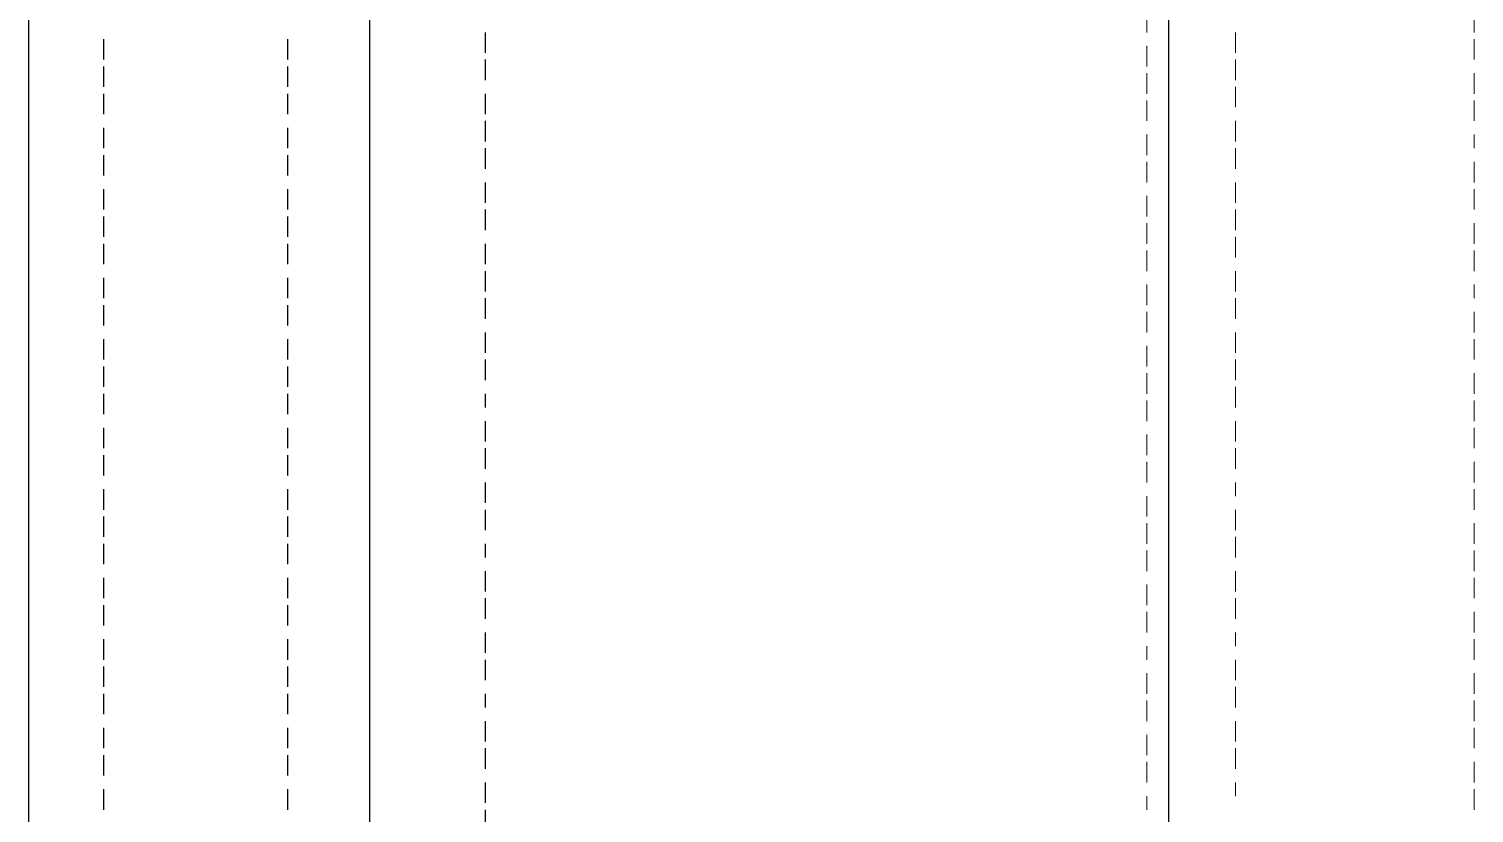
# Model space of a CAD drawing. Header units: millimetres. Extents: x 42 to 552, y 43 to 535.
# Drawn here: x 474.8864 to 475.1577, y 495.5954 to 495.7425 of the extents above; entities that cross this region are included whole.
import ezdxf

# ---------------------------------------------------------------- set-up
doc = ezdxf.new("R2010")
doc.units = ezdxf.units.MM
doc.header["$LTSCALE"] = 0.75
doc.header["$MEASUREMENT"] = 0
for name, color, linetype in [('PDF_0', 7, 'Continuous'), ('PDF_POSTE', 7, 'Continuous'), ('PENA_05', 5, 'Continuous')]:
    doc.layers.add(name, color=color, linetype=linetype)

msp = doc.modelspace()

# ---------------------------------------------------------------- linework, layer by layer
at = {"layer": 'PDF_0', "lineweight": 18}
for points in [[(475.0963, 495.74574), (475.0963, 495.7419)], [(475.15773, 495.74574), (475.15773, 495.7419)], [(475.11294, 495.7419), (475.11294, 495.73806)], [(475.15773, 495.74062), (475.15773, 495.73678)], [(475.0963, 495.73934), (475.0963, 495.7355)], [(475.11294, 495.73678), (475.11294, 495.73295)], [(475.0963, 495.73422), (475.0963, 495.73039)], [(475.15773, 495.73422), (475.15773, 495.73039)], [(475.11294, 495.73167), (475.11294, 495.72783)], [(475.0963, 495.72911), (475.0963, 495.72527)], [(475.15773, 495.72911), (475.15773, 495.72527)], [(475.11294, 495.72527), (475.11294, 495.72143)], [(475.0963, 495.72271), (475.0963, 495.71887)], [(475.15773, 495.72271), (475.15773, 495.72015)], [(475.11294, 495.72015), (475.11294, 495.71631)], [(475.0963, 495.71759), (475.0963, 495.71375)], [(475.15773, 495.71759), (475.15773, 495.71375)], [(475.11294, 495.71375), (475.11294, 495.70991)], [(475.15773, 495.71247), (475.15773, 495.70863)], [(475.0963, 495.71119), (475.0963, 495.70735)], [(475.11294, 495.70863), (475.11294, 495.70479)], [(475.0963, 495.70607), (475.0963, 495.70223)], [(475.15773, 495.70607), (475.15773, 495.70223)], [(475.11294, 495.70351), (475.11294, 495.69967)], [(475.0963, 495.70095), (475.0963, 495.69711)], [(475.15773, 495.70095), (475.15773, 495.69711)], [(475.11294, 495.69711), (475.11294, 495.69327)], [(475.0963, 495.69455), (475.0963, 495.69072)], [(475.15773, 495.69455), (475.15773, 495.692)], [(475.11294, 495.692), (475.11294, 495.68816)], [(475.0963, 495.68944), (475.0963, 495.6856)], [(475.15773, 495.68944), (475.15773, 495.6856)], [(475.11294, 495.6856), (475.11294, 495.68176)], [(475.0963, 495.68304), (475.0963, 495.6792)], [(475.15773, 495.68432), (475.15773, 495.68048)], [(475.11294, 495.68048), (475.11294, 495.67664)], [(475.0963, 495.67792), (475.0963, 495.67408)], [(475.15773, 495.67792), (475.15773, 495.67408)], [(475.11294, 495.67536), (475.11294, 495.67152)], [(475.0963, 495.6728), (475.0963, 495.66896)], [(475.15773, 495.6728), (475.15773, 495.66896)], [(475.11294, 495.66896), (475.11294, 495.66512)], [(475.0963, 495.6664), (475.0963, 495.66256)], [(475.15773, 495.66768), (475.15773, 495.66384)], [(475.11294, 495.66384), (475.11294, 495.66)], [(475.0963, 495.66128), (475.0963, 495.65744)], [(475.15773, 495.66128), (475.15773, 495.65744)], [(475.11294, 495.65744), (475.11294, 495.65488)], [(475.15773, 495.65616), (475.15773, 495.65232)], [(475.0963, 495.65488), (475.0963, 495.65105)], [(475.11294, 495.65232), (475.11294, 495.64849)], [(475.0963, 495.64977), (475.0963, 495.64593)], [(475.15773, 495.64977), (475.15773, 495.64593)], [(475.0963, 495.64465), (475.0963, 495.64081)], [(475.11294, 495.64721), (475.11294, 495.64337)], [(475.15773, 495.64465), (475.15773, 495.64081)], [(475.11294, 495.64081), (475.11294, 495.63697)], [(475.15773, 495.63953), (475.15773, 495.63569)], [(475.0963, 495.63825), (475.0963, 495.63441)], [(475.11294, 495.63569), (475.11294, 495.63185)], [(475.0963, 495.63313), (475.0963, 495.62929)], [(475.15773, 495.63313), (475.15773, 495.62929)], [(475.11294, 495.62929), (475.11294, 495.62673)], [(475.0963, 495.62673), (475.0963, 495.62417)], [(475.15773, 495.62801), (475.15773, 495.62417)], [(475.11294, 495.62417), (475.11294, 495.62033)], [(475.0963, 495.62161), (475.0963, 495.61777)], [(475.15773, 495.62161), (475.15773, 495.61777)], [(475.11294, 495.61905), (475.11294, 495.61521)], [(475.0963, 495.61649), (475.0963, 495.61265)], [(475.15773, 495.61649), (475.15773, 495.61265)], [(475.11294, 495.61265), (475.11294, 495.60882)], [(475.0963, 495.61009), (475.0963, 495.60626)], [(475.15773, 495.61137), (475.15773, 495.60754)], [(475.11294, 495.60754), (475.11294, 495.6037)], [(475.0963, 495.60498), (475.0963, 495.60114)], [(475.15773, 495.60498), (475.15773, 495.60114)], [(475.11294, 495.60114), (475.11294, 495.59858)], [(475.0963, 495.59858), (475.0963, 495.59602)], [(475.15773, 495.59986), (475.15773, 495.59602)]]:
    msp.add_lwpolyline(points, dxfattribs=at)
at = {"layer": 'PDF_POSTE', "lineweight": 25}
for points in [[(474.88643, 495.51156), (474.88643, 497.87003), (474.88643, 498.28849)], [(474.90051, 495.73678), (474.90051, 495.74062)], [(474.93506, 495.73678), (474.93506, 495.74062)], [(474.97217, 495.73806), (474.97217, 495.7419)], [(474.97217, 495.73295), (474.97217, 495.73678)], [(474.90051, 495.73167), (474.90051, 495.7355)], [(474.93506, 495.73167), (474.93506, 495.7355)], [(474.90051, 495.72655), (474.90051, 495.73039)], [(474.93506, 495.72655), (474.93506, 495.73039)], [(474.97217, 495.72655), (474.97217, 495.73039)], [(474.90051, 495.72015), (474.90051, 495.72399)], [(474.93506, 495.72015), (474.93506, 495.72399)], [(474.97217, 495.72143), (474.97217, 495.72527)], [(474.90051, 495.71503), (474.90051, 495.71887)], [(474.93506, 495.71503), (474.93506, 495.71887)], [(474.97217, 495.71631), (474.97217, 495.72015)], [(474.90051, 495.70863), (474.90051, 495.71247)], [(474.93506, 495.70863), (474.93506, 495.71247)], [(474.97217, 495.70991), (474.97217, 495.71375)], [(474.90051, 495.70351), (474.90051, 495.70735)], [(474.93506, 495.70351), (474.93506, 495.70735)], [(474.97217, 495.70479), (474.97217, 495.70863)], [(474.90051, 495.69839), (474.90051, 495.70223)], [(474.93506, 495.69839), (474.93506, 495.70223)], [(474.97217, 495.69839), (474.97217, 495.70223)], [(474.97217, 495.69327), (474.97217, 495.69711)], [(474.90051, 495.692), (474.90051, 495.69583)], [(474.93506, 495.692), (474.93506, 495.69583)], [(474.90051, 495.68688), (474.90051, 495.69072)], [(474.93506, 495.68688), (474.93506, 495.69072)], [(474.97217, 495.68816), (474.97217, 495.692)], [(474.97217, 495.68176), (474.97217, 495.6856)], [(474.90051, 495.68048), (474.90051, 495.68432)], [(474.93506, 495.68048), (474.93506, 495.68432)], [(474.97217, 495.67664), (474.97217, 495.68048)], [(474.90051, 495.67536), (474.90051, 495.6792)], [(474.93506, 495.67536), (474.93506, 495.6792)], [(474.90051, 495.67024), (474.90051, 495.67408)], [(474.93506, 495.67024), (474.93506, 495.67408)], [(474.97217, 495.67152), (474.97217, 495.67408)], [(474.97217, 495.66512), (474.97217, 495.66896)], [(474.90051, 495.66384), (474.90051, 495.66768)], [(474.93506, 495.66384), (474.93506, 495.66768)], [(474.97217, 495.66), (474.97217, 495.66384)], [(474.90051, 495.65872), (474.90051, 495.66256)], [(474.93506, 495.65872), (474.93506, 495.66256)], [(474.90051, 495.65232), (474.90051, 495.65616)], [(474.93506, 495.65232), (474.93506, 495.65616)], [(474.97217, 495.6536), (474.97217, 495.65744)], [(474.90051, 495.64721), (474.90051, 495.65105)], [(474.93506, 495.64721), (474.93506, 495.65105)], [(474.97217, 495.64849), (474.97217, 495.65232)], [(474.90051, 495.64209), (474.90051, 495.64593)], [(474.93506, 495.64209), (474.93506, 495.64593)], [(474.97217, 495.64337), (474.97217, 495.64593)], [(474.90051, 495.63569), (474.90051, 495.63953)], [(474.93506, 495.63569), (474.93506, 495.63953)], [(474.97217, 495.63697), (474.97217, 495.64081)], [(474.90051, 495.63057), (474.90051, 495.63441)], [(474.93506, 495.63057), (474.93506, 495.63441)], [(474.97217, 495.63185), (474.97217, 495.63569)], [(474.97217, 495.62545), (474.97217, 495.62929)], [(474.90051, 495.62417), (474.90051, 495.62801)], [(474.93506, 495.62417), (474.93506, 495.62801)], [(474.90051, 495.61905), (474.90051, 495.62289)], [(474.93506, 495.61905), (474.93506, 495.62289)], [(474.97217, 495.62033), (474.97217, 495.62417)], [(474.90051, 495.61393), (474.90051, 495.61777)], [(474.93506, 495.61393), (474.93506, 495.61777)], [(474.97217, 495.61521), (474.97217, 495.61777)], [(474.97217, 495.60882), (474.97217, 495.61265)], [(474.90051, 495.60754), (474.90051, 495.61137)], [(474.93506, 495.60754), (474.93506, 495.61137)], [(474.97217, 495.6037), (474.97217, 495.60754)], [(474.90051, 495.60242), (474.90051, 495.60626)], [(474.93506, 495.60242), (474.93506, 495.60626)], [(474.97217, 495.5973), (474.97217, 495.60114)], [(474.90051, 495.59602), (474.90051, 495.59986)], [(474.93506, 495.59602), (474.93506, 495.59986)], [(474.97217, 495.59218), (474.97217, 495.59602)]]:
    msp.add_lwpolyline(points, dxfattribs=at)
at = {"layer": 'PENA_05', "linetype": 'Continuous'}
for p, q in [((474.95045, 495.51156), (474.95045, 498.11156)), ((475.10045, 495.51156), (475.10045, 498.11156))]:
    msp.add_line(p, q, dxfattribs=at)

doc.saveas('drawing.dxf')
